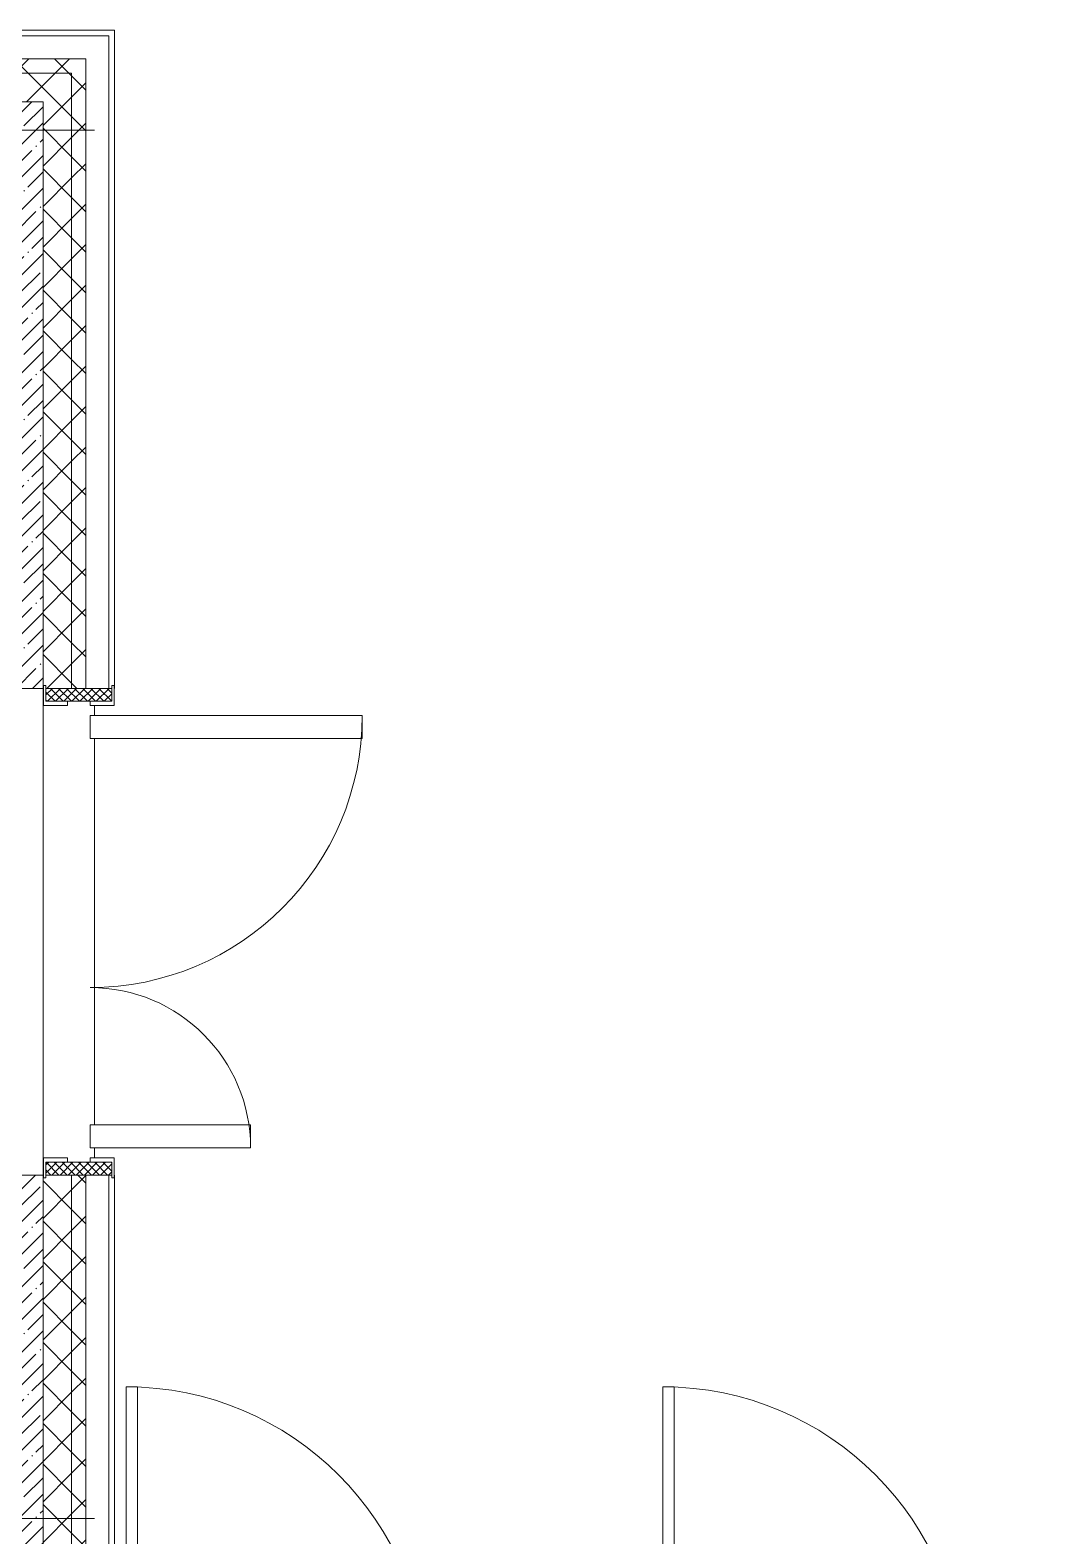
# Model space of a CAD drawing. Header units: millimetres. Extents: x 81671 to 282875, y -8553 to 29000.
# Drawn here: x 93015 to 96570, y 22089 to 27350 of the extents above; entities that cross this region are included whole.
import ezdxf

# ---------------------------------------------------------------- set-up
doc = ezdxf.new("R2010")
doc.units = ezdxf.units.MM
for name, color, linetype, lineweight in [('A-DOOR', 7, 'Continuous', 9), ('A-DOOR-1', 7, 'Continuous', 13), ('A-DOOR-FRAM', 7, 'Continuous', 13), ('A-DOOR-FRAM-1', 7, 'Continuous', 9), ('A-WALL', 7, 'Continuous', 9), ('I-WALL', 7, 'Continuous', 9), ('Оси', 7, 'Continuous', 9)]:
    doc.layers.add(name, color=color, linetype=linetype, lineweight=lineweight)
doc.layers.add('A-WALL-1', color=9, linetype='Continuous', lineweight=9, true_color=0x808080)
doc.layers.add('A-WALL-FNSH-1', color=9, linetype='Continuous', lineweight=9, true_color=0x808080)
pattern_1 = [(45, (0, 0), (-70.71068, 70.71068), []), (135, (0, 0), (-70.71068, -70.71068), [])]

# ---------------------------------------------------------------- blocks, each defined once
blk = doc.blocks.new('110_Дверь_СКБ_2Ст_Внутренняя - ДН-4д_ ДОО_Дв_1450x2100h_Лестничная клетка-23615437-План отделки полов с раскладкой материалов 1 этажа в осях 23_1-33')
at = {"layer": 'A-DOOR'}
h = blk.add_hatch(dxfattribs=at)
h.set_pattern_fill('FP_15', color=256, style=0, pattern_type=2)
h.set_pattern_definition([(135, (1471.41, 189.685), (-14.14214, -14.14214), []), (225, (1471.41, 189.685), (14.14214, -14.14214), [])])
h.paths.add_polyline_path([(862.5, 115), (817.5, 115), (817.5, -115), (862.5, -115)])
at = {"layer": 'A-DOOR-FRAM-1'}
h = blk.add_hatch(dxfattribs=at)
h.set_pattern_fill('FP_16', color=256, style=0, pattern_type=2)
h.set_pattern_definition([(45, (-651.384, 189.685), (-14.1421, 14.1421), []), (135, (-651.384, 189.685), (-14.1421, -14.1421), [])])
h.paths.add_polyline_path([(-792.5, 115), (-837.5, 115), (-837.5, -115), (-792.5, -115)])
at = {"layer": 'A-DOOR'}
for p, q in [((-777.5, 123), (-847.5, 123)), ((-847.5, 123), (-847.5, 115)), ((-847.5, 115), (-792.5, 115)), ((-792.5, 115), (-792.5, 40)), ((-777.5, 40), (-777.5, 123)), ((872.5, 123), (802.5, 123)), ((802.5, 123), (802.5, 40)), ((817.5, 40), (817.5, 115)), ((817.5, 115), (872.5, 115)), ((872.5, 115), (872.5, 123)), ((-792.5, 40), (-777.5, 40)), ((802.5, 40), (817.5, 40)), ((-777.5, -40), (-792.5, -40)), ((-792.5, -40), (-792.5, -115)), ((-777.5, -123), (-777.5, -40)), ((817.5, -40), (802.5, -40)), ((802.5, -40), (802.5, -123)), ((817.5, -115), (817.5, -40)), ((-847.5, -115), (-847.5, -123)), ((-792.5, -115), (-847.5, -115)), ((-847.5, -123), (-777.5, -123)), ((802.5, -123), (872.5, -123)), ((872.5, -115), (817.5, -115)), ((872.5, -123), (872.5, -115))]:
    blk.add_line(p, q, dxfattribs=at)
for centre, radius, start, end in [((-742.5, 40), 950, 0, 90), ((767.5, 40), 560, 90, 180)]:
    blk.add_arc(centre, radius, start, end, dxfattribs=at)
at = {"layer": 'A-DOOR-1'}
for p, q in [((-742.5, 990), (-742.5, 40)), ((-662.5, 990), (-742.5, 990)), ((-662.5, 40), (-662.5, 990)), ((767.5, 600), (687.5, 600)), ((687.5, 600), (687.5, 40)), ((767.5, 40), (767.5, 600)), ((-742.5, 40), (-662.5, 40)), ((687.5, 40), (767.5, 40))]:
    blk.add_line(p, q, dxfattribs=at)
at = {"layer": 'A-DOOR-FRAM'}
for p, q in [((-792.5, 115), (-837.5, 115)), ((-837.5, 115), (-837.5, -115)), ((-792.5, -115), (-792.5, 115)), ((862.5, 115), (817.5, 115)), ((817.5, 115), (817.5, -115)), ((862.5, -115), (862.5, 115)), ((-837.5, -115), (-792.5, -115)), ((817.5, -115), (862.5, -115))]:
    blk.add_line(p, q, dxfattribs=at)
blk = doc.blocks.new('DRS_ДПУ_распашная__2Ст_Прямоугольная1 - ВН-4_ Нр_ДО_1500х2200 глухая-26741401-План отделки полов с раскладкой материалов 1 этажа в осях 23_1-33')
at = {"layer": 'A-DOOR'}
for centre, radius, start, end in [((-770, 0), 1050, 360, 90), ((770, 0), 423.1, 90, 180)]:
    blk.add_arc(centre, radius, start, end, dxfattribs=at)
at = {"layer": 'A-DOOR-1'}
for p, q in [((-770, 1050), (-770, 0)), ((-730, 1050), (-770, 1050)), ((-730, 0), (-730, 1050)), ((770, 423.1), (730, 423.1)), ((730, 423.1), (730, 0)), ((770, 0), (770, 423.1)), ((-770, 0), (-730, 0)), ((730, 0), (770, 0))]:
    blk.add_line(p, q, dxfattribs=at)
blk = doc.blocks.new('DRS_ДПУ_распашная__2Ст_Прямоугольная1 - ВН-4_ Нр_ДО_1500х2200 глухая-26857260-План отделки полов с раскладкой материалов 1 этажа в осях 23_1-33')
at = {"layer": 'A-DOOR'}
for centre, radius, start, end in [((-672.5, 0), 1050, 360, 90), ((672.5, 0), 325.6, 90, 180)]:
    blk.add_arc(centre, radius, start, end, dxfattribs=at)
at = {"layer": 'A-DOOR-1'}
for p, q in [((-672.5, 1050), (-672.5, 0)), ((-632.5, 1050), (-672.5, 1050)), ((-632.5, 0), (-632.5, 1050)), ((672.5, 325.6), (632.5, 325.6)), ((632.5, 325.6), (632.5, 0)), ((672.5, 0), (672.5, 325.6)), ((-672.5, 0), (-632.5, 0)), ((632.5, 0), (672.5, 0))]:
    blk.add_line(p, q, dxfattribs=at)

msp = doc.modelspace()

# ---------------------------------------------------------------- hatches: boundary and pattern name
at = {"layer": 'A-WALL'}
h = msp.add_hatch(dxfattribs=at)
h.set_pattern_fill('FP_5', color=256, style=0, pattern_type=2)
h.set_pattern_definition(pattern_1)
h.paths.add_polyline_path([(93160, 27200), (93210, 27200), (93210, 27250), (89010, 27250), (89010, 27200), (89815.3, 27200)])
h = msp.add_hatch(dxfattribs=at)
h.set_pattern_fill('FP_5', color=256, style=0, pattern_type=2)
h.set_pattern_definition(pattern_1)
h.paths.add_polyline_path([(93060, 27100), (93160, 27100), (93160, 27200), (89010, 27200), (89010, 27100), (89815.3, 27100)])
h = msp.add_hatch(dxfattribs=at)
h.set_pattern_fill('FP_5', color=256, style=0, pattern_type=2)
h.set_pattern_definition(pattern_1)
h.paths.add_polyline_path([(93160, 21550), (93210, 21550), (93210, 23350), (93160, 23350), (93160, 21558)])
h.paths.add_polyline_path([(93160, 25050), (93210, 25050), (93210, 27200), (93160, 27200), (93160, 25796.3)])
h = msp.add_hatch(dxfattribs=at)
h.set_pattern_fill('FP_5', color=256, style=0, pattern_type=2)
h.set_pattern_definition(pattern_1)
h.paths.add_polyline_path([(93160, 21550), (93160, 23350), (93070, 23350), (93070, 23340), (93062, 23340), (93062, 23350), (93060, 23350), (93060, 21550), (93145, 21550)])
h.paths.add_polyline_path([(93160, 25050), (93160, 27100), (93060, 27100), (93060, 25050), (93062, 25050), (93062, 25060), (93070, 25060), (93070, 25050), (93094, 25050)])
at = {"layer": 'I-WALL'}
h = msp.add_hatch(dxfattribs=at)
h.set_pattern_fill('FP_2', color=256, style=0, pattern_type=2)
h.set_pattern_definition([(45, (0, 0), (-57.024626, 57.024626), []), (45, (57.025, 0), (-57.024626, 57.024626), [100.806, -20.161, 3.353, -16.808])])
h.paths.add_polyline_path([(92812, 21150), (93060, 21150), (93060, 23350), (92810, 23350), (92810, 21150)])
h.paths.add_polyline_path([(93060, 25050), (93060, 27100), (92810, 27100), (92810, 25050)])

# ---------------------------------------------------------------- linework, layer by layer
at = {"layer": 'A-WALL'}
for p, q in [((93290, 27330), (89007, 27330)), ((93290, 25050), (93290, 27330)), ((93210, 27250), (89010, 27250)), ((93160, 27200), (89010, 27200)), ((93160, 25050), (93160, 27200)), ((93210, 25050), (93210, 27250)), ((93060, 21400), (93060, 27100)), ((93240, 24990), (93240, 24955)), ((93240, 24875), (93240, 23525)), ((93240, 23445), (93240, 23410)), ((93160, 21550), (93160, 23350)), ((93210, 21550), (93210, 23350)), ((93290, 21550), (93290, 23350))]:
    msp.add_line(p, q, dxfattribs=at)
at = {"layer": 'A-WALL-1'}
for p, q in [((93060, 27100), (89010, 27100)), ((92790, 25050), (93062, 25050)), ((93062, 23350), (92790, 23350))]:
    msp.add_line(p, q, dxfattribs=at)
at = {"layer": 'A-WALL-FNSH-1'}
for p, q in [((93310, 27350), (89002, 27350)), ((93310, 25050), (93310, 27350)), ((93308, 25050), (93310, 25050)), ((93310, 23350), (93308, 23350)), ((93310, 21550), (93310, 23350))]:
    msp.add_line(p, q, dxfattribs=at)
at = {"layer": 'Оси'}
for p, q in [((90740, 27000), (93240, 27000)), ((90740, 22150), (93240, 22150))]:
    msp.add_line(p, q, dxfattribs=at)

# ---------------------------------------------------------------- block references
at = {"layer": 'A-DOOR', "rotation": 269.9999999999998}
msp.add_blockref('110_Дверь_СКБ_2Ст_Внутренняя - ДН-4д_ ДОО_Дв_1450x2100h_Лестничная клетка-23615437-План отделки полов с раскладкой материалов 1 этажа в осях 23_1-33', (93185, 24212.5), dxfattribs=at)
at = {"layer": 'A-DOOR'}
for name, p in [('DRS_ДПУ_распашная__2Ст_Прямоугольная1 - ВН-4_ Нр_ДО_1500х2200 глухая-26741401-План отделки полов с раскладкой материалов 1 этажа в осях 23_1-33', (94120, 21560)), ('DRS_ДПУ_распашная__2Ст_Прямоугольная1 - ВН-4_ Нр_ДО_1500х2200 глухая-26857260-План отделки полов с раскладкой материалов 1 этажа в осях 23_1-33', (95897.5, 21560))]:
    msp.add_blockref(name, p, dxfattribs=at)

doc.saveas('drawing.dxf')
